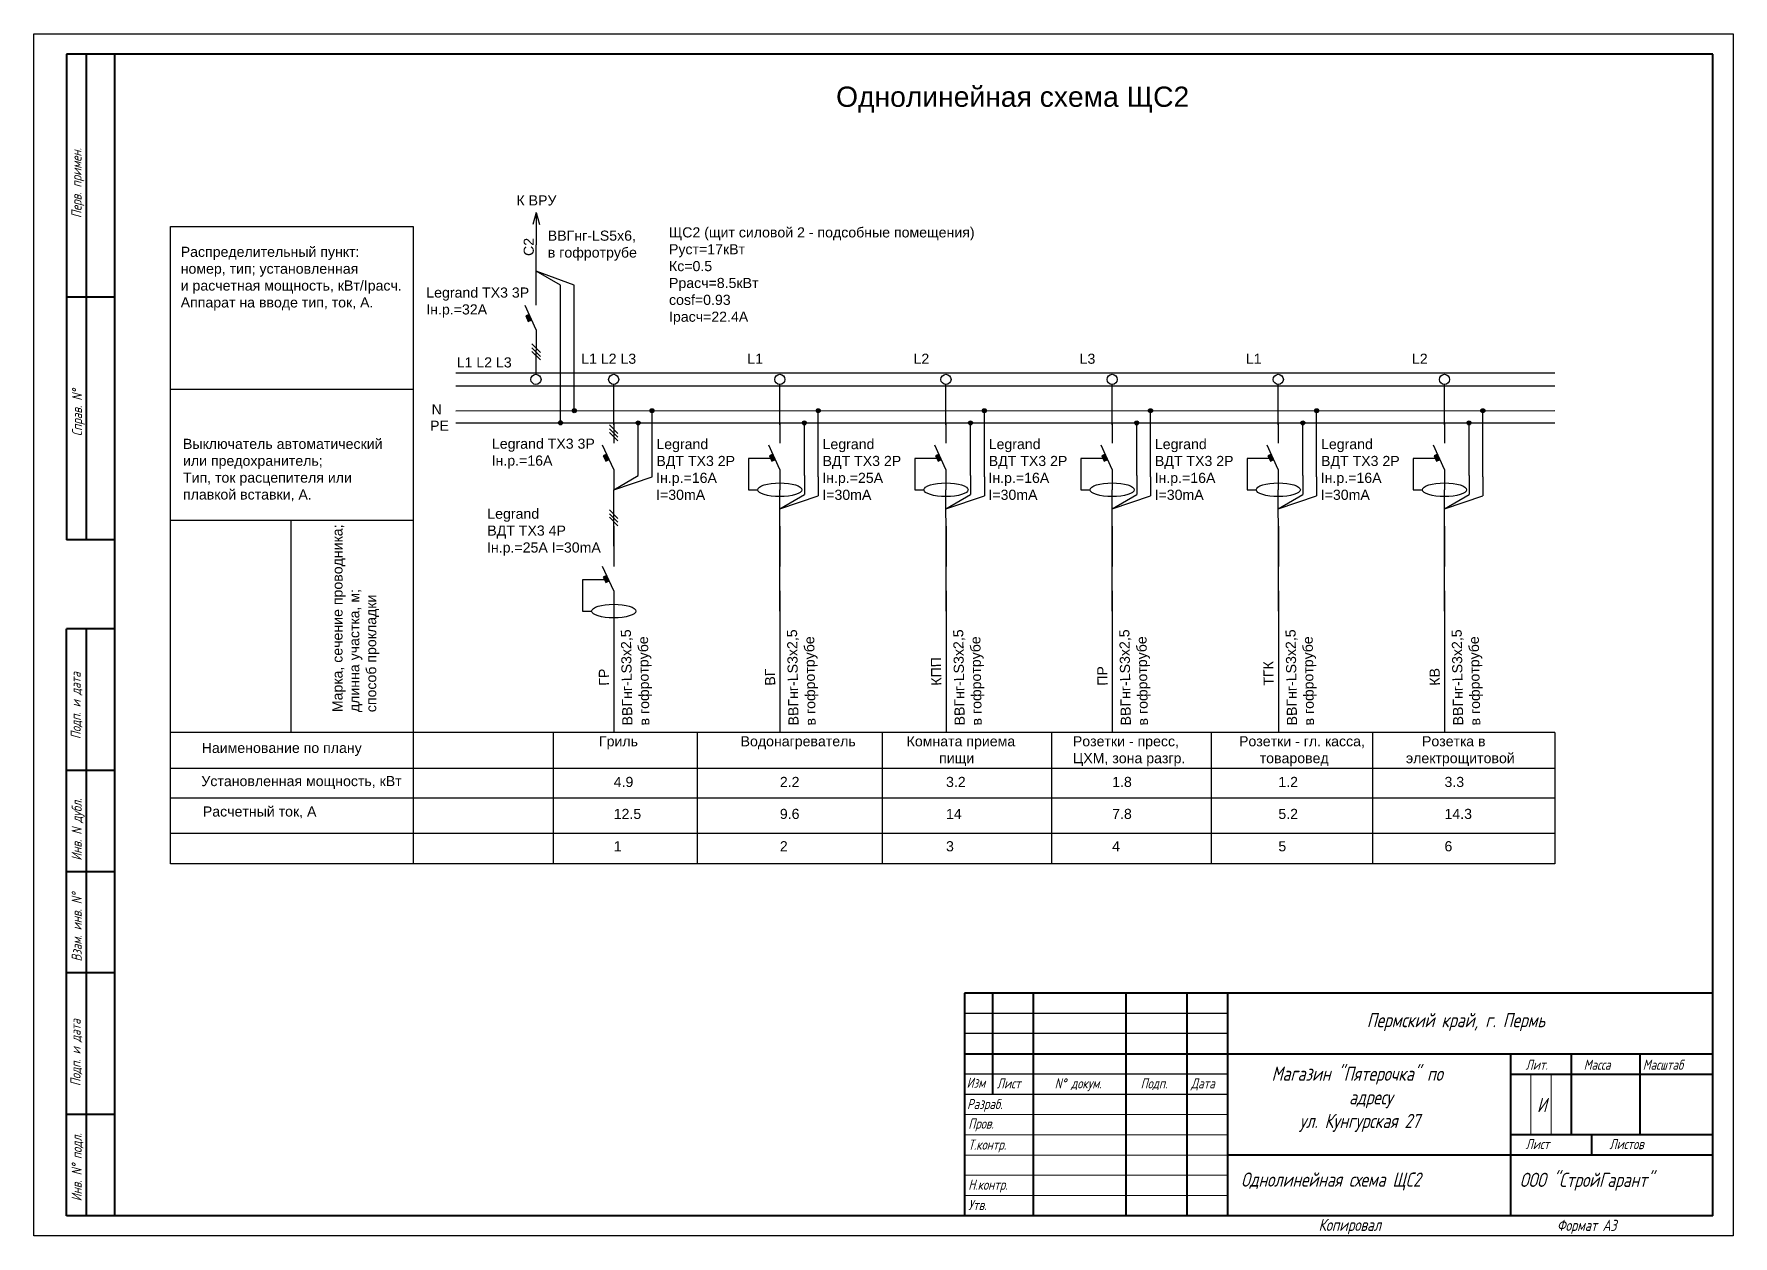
# Model space of a CAD drawing. Header units: millimetres. Extents: x 698 to 1118, y 506 to 803.
import ezdxf
from ezdxf.enums import TextEntityAlignment as Align

# ---------------------------------------------------------------- set-up
doc = ezdxf.new("R2010")
doc.units = ezdxf.units.MM
doc.layers.add('KONTUR', color=7, linetype='Continuous')
for name, color, linetype, lineweight in [('Основная', 7, 'Continuous', 40), ('текст', 7, 'Continuous', 30), ('тонкая', 7, 'Continuous', 20)]:
    doc.layers.add(name, color=color, linetype=linetype, lineweight=lineweight)
doc.styles.get("Standard").update_dxf_attribs({"font": 'arial.ttf'})
doc.styles.add('стиль1', font='romans.shx', dxfattribs={"width": 0.75, "oblique": 15, "height": 3.5})

# ---------------------------------------------------------------- blocks, each defined once
blk = doc.blocks.new('*U2')
for p, q in [((-11.38, 1.63), (260.26, 1.63)), ((-11.38, -1.63), (260.26, -1.63)), ((-11.38, -7.75), (260.26, -7.73)), ((-11.38, -10.75), (260.26, -10.73))]:
    blk.add_line(p, q)
at = {"char_height": 2.5, "attachment_point": 1}
for s, insert in [('N', (-17.4, -6.18)), ('PE', (-17.78, -10.21))]:
    blk.add_mtext_dynamic_manual_height_columns(s, width=0.9388, gutter_width=12.5, heights=[0], dxfattribs=dict(at, insert=insert))
blk = doc.blocks.new('Стрелка')
for q in [(-0.83, 4.98), (0, 0), (0.83, 4.98), (0, 8)]:
    blk.add_line((0, 8), q)
blk = doc.blocks.new('*U11')
h = blk.add_hatch(color=256)
h.dxf.hatch_style = 1
h.paths.add_polyline_path([(8.98, -7.75, 1), (9.98, -7.75, 1)])
h = blk.add_hatch(color=256)
h.dxf.hatch_style = 1
h.paths.add_polyline_path([(5.56, -10.75, 1), (6.56, -10.75, 1)])
h = blk.add_hatch(color=256)
h.dxf.hatch_style = 1
h.paths.add_polyline_path([(-1.74, -18.47), (-2.58, -18.86), (-1.97, -20.2), (-1.12, -19.81)])
h = blk.add_hatch(color=256)
h.dxf.hatch_style = 1
h.paths.add_polyline_path([(-1.73, -48.47), (-2.57, -48.86), (-1.96, -50.2), (-1.12, -49.81)])
for p, q in [((0, -11.25), (0, -1.25)), ((9.48, -24.08), (9.48, -8.25)), ((-1.06, -11.22), (1.06, -13.35)), ((-1.06, -12.2), (1.06, -14.32)), ((0, -10.76), (0, -15.76)), ((6.06, -23.77), (6.06, -11.25)), ((0, -22.27), (-2.75, -16.27)), ((-1.06, -13.09), (1.06, -15.21)), ((0, -22.27), (0, -27.27)), ((0, -27.27), (6.06, -23.77)), ((0, -27.27), (9.48, -24.08)), ((0.01, -41.25), (0, -27.27)), ((-1.06, -32.22), (1.06, -34.34)), ((-1.06, -33.2), (1.06, -35.32)), ((-1.06, -34.09), (1.06, -36.21)), ((0.01, -36.25), (0.01, -46.25)), ((-2.27, -49.53), (-7.73, -49.53)), ((-7.73, -49.53), (-7.73, -57.27)), ((0.01, -52.27), (-2.74, -46.27)), ((0.01, -52.27), (0.01, -57.27)), ((-7.73, -57.27), (-5.46, -57.27)), ((0.01, -57.27), (0.01, -87.24))]:
    blk.add_line(p, q)
at = {"linetype": 'Continuous'}
for p, q in [((-1.72, -18.46), (-2.58, -18.86)), ((-2.58, -18.86), (-1.97, -20.2)), ((-1.97, -20.2), (-1.11, -19.81)), ((-1.97, -20.2), (-1.97, -20.2)), ((-1.72, -48.46), (-2.57, -48.86)), ((-2.57, -48.86), (-1.96, -50.2)), ((-1.96, -50.2), (-1.1, -49.81)), ((-1.96, -50.2), (-1.96, -50.2))]:
    blk.add_line(p, q, dxfattribs=at)
for centre, radius in [((0, 0), 1.25), ((9.48, -7.75), 0.5), ((6.06, -10.75), 0.5)]:
    blk.add_circle(centre, radius)
blk.add_ellipse((0.01, -57.27), major_axis=(-5.46, 0), ratio=0.309309)
for tag, p in [('Подключение', (-8.04, 3.85)), ('Автомат_001', (-30.09, -17.14)), ('Автомат_002', (-30.16, -21.32)), ('УЗО_001', (-31.24, -34.44)), ('УЗО_002', (-31.24, -38.62)), ('УЗО_003', (-31.31, -42.79)), ('Обозначение_001', (-9.72, -90.67)), ('Обозначение_002', (-9.45, -94.88)), ('ТокРасч', (0.01, -108.63)), ('Колонка', (0.01, -116.61))]:
    blk.add_attdef(tag, p, '', height=2.5)
for tag, p in [('Длина', (2.43, -53.61)), ('Маркер', (-3.63, -75.71)), ('Марка', (2.14, -85.54)), ('Способ', (6.35, -85.54))]:
    blk.add_attdef(tag, text='', height=2.5, rotation=90.9399).set_placement(p, align=Align.TOP_LEFT)
blk.add_attdef('Мощность', text='', height=2.5).set_placement((0.01, -98.22), align=Align.TOP_LEFT)
blk = doc.blocks.new('*U12')
h = blk.add_hatch(color=256)
h.dxf.hatch_style = 1
h.paths.add_polyline_path([(8.98, -7.75, 1), (9.98, -7.75, 1)])
h = blk.add_hatch(color=256)
h.dxf.hatch_style = 1
h.paths.add_polyline_path([(5.56, -10.75, 1), (6.56, -10.75, 1)])
h = blk.add_hatch(color=256)
h.dxf.hatch_style = 1
h.paths.add_polyline_path([(-1.74, -18.47), (-2.58, -18.86), (-1.97, -20.2), (-1.12, -19.81)])
for p, q in [((0, -11.25), (0, -1.25)), ((9.48, -24.08), (9.48, -8.25)), ((0, -10.76), (0, -15.76)), ((6.06, -23.77), (6.06, -11.25)), ((0, -22.27), (-2.75, -16.27)), ((-2.28, -19.53), (-7.74, -19.53)), ((-7.74, -19.53), (-7.74, -27.27)), ((0, -22.27), (0, -27.27)), ((6.06, -23.77), (6.06, -28.46)), ((9.48, -24.08), (9.48, -28.78)), ((-7.74, -27.27), (-5.46, -27.27)), ((0.01, -41.25), (0, -27.27)), ((0, -31.96), (6.06, -28.46)), ((0, -31.96), (9.48, -28.78)), ((0.01, -36.25), (0.01, -46.25)), ((0.01, -57.27), (0.01, -41.25)), ((0.01, -52.27), (0.01, -57.27)), ((0.01, -57.27), (0.01, -87.24))]:
    blk.add_line(p, q)
at = {"linetype": 'Continuous'}
for p, q in [((-1.72, -18.46), (-2.58, -18.86)), ((-2.58, -18.86), (-1.97, -20.2)), ((-1.97, -20.2), (-1.11, -19.81)), ((-1.97, -20.2), (-1.97, -20.2))]:
    blk.add_line(p, q, dxfattribs=at)
for centre, radius in [((0, 0), 1.25), ((9.48, -7.75), 0.5), ((6.06, -10.75), 0.5)]:
    blk.add_circle(centre, radius)
blk.add_ellipse((0, -27.27), major_axis=(-5.46, 0), ratio=0.309309)
for tag, p in [('Подключение', (-8.04, 3.85)), ('УЗО1_001', (-30.51, -17.24)), ('УЗО1_002', (-30.51, -21.42)), ('УЗО1_003', (-30.58, -25.59)), ('УЗО1_004', (-30.58, -29.77)), ('Обозначение_001', (-9.72, -90.67)), ('Обозначение_002', (-9.45, -94.88)), ('ТокРасч', (0.01, -108.63)), ('Колонка', (0.01, -116.61))]:
    blk.add_attdef(tag, p, '', height=2.5)
for tag, p in [('Длина', (2.43, -53.61)), ('Маркер', (-3.63, -75.71)), ('Марка', (2.14, -85.54)), ('Способ', (6.35, -85.54))]:
    blk.add_attdef(tag, text='', height=2.5, rotation=90.9399).set_placement(p, align=Align.TOP_LEFT)
blk.add_attdef('Мощность', text='', height=2.5).set_placement((0.01, -98.22), align=Align.TOP_LEFT)
blk = doc.blocks.new('*U13')
h = blk.add_hatch(color=256)
h.dxf.hatch_style = 1
h.paths.add_polyline_path([(8.98, -7.75, 1), (9.98, -7.75, 1)])
h = blk.add_hatch(color=256)
h.dxf.hatch_style = 1
h.paths.add_polyline_path([(5.56, -10.75, 1), (6.56, -10.75, 1)])
h = blk.add_hatch(color=256)
h.dxf.hatch_style = 1
h.paths.add_polyline_path([(-1.74, -18.47), (-2.58, -18.86), (-1.97, -20.2), (-1.12, -19.81)])
for p, q in [((0, -11.25), (0, -1.25)), ((9.48, -24.08), (9.48, -8.25)), ((0, -10.76), (0, -15.76)), ((6.06, -23.77), (6.06, -11.25)), ((0, -22.27), (-2.75, -16.27)), ((-2.28, -19.53), (-7.74, -19.53)), ((-7.74, -19.53), (-7.74, -27.27)), ((0, -22.27), (0, -27.27)), ((6.06, -23.77), (6.06, -28.46)), ((9.48, -24.08), (9.48, -28.78)), ((-7.74, -27.27), (-5.46, -27.27)), ((0.01, -41.25), (0, -27.27)), ((0, -31.96), (6.06, -28.46)), ((0, -31.96), (9.48, -28.78)), ((0.01, -36.25), (0.01, -46.25)), ((0.01, -57.27), (0.01, -41.25)), ((0.01, -52.27), (0.01, -57.27)), ((0.01, -57.27), (0.01, -87.24))]:
    blk.add_line(p, q)
at = {"linetype": 'Continuous'}
for p, q in [((-1.72, -18.46), (-2.58, -18.86)), ((-2.58, -18.86), (-1.97, -20.2)), ((-1.97, -20.2), (-1.11, -19.81)), ((-1.97, -20.2), (-1.97, -20.2))]:
    blk.add_line(p, q, dxfattribs=at)
for centre, radius in [((0, 0), 1.25), ((9.48, -7.75), 0.5), ((6.06, -10.75), 0.5)]:
    blk.add_circle(centre, radius)
blk.add_ellipse((0, -27.27), major_axis=(-5.46, 0), ratio=0.309309)
for tag, p in [('Подключение', (-8.04, 3.85)), ('УЗО1_001', (-30.51, -17.24)), ('УЗО1_002', (-30.51, -21.42)), ('УЗО1_003', (-30.58, -25.59)), ('УЗО1_004', (-30.58, -29.77)), ('Обозначение_001', (-9.72, -90.67)), ('Обозначение_002', (-9.45, -94.88)), ('ТокРасч', (0.01, -108.63)), ('Колонка', (0.01, -116.61))]:
    blk.add_attdef(tag, p, '', height=2.5)
for tag, p in [('Длина', (2.43, -53.61)), ('Маркер', (-3.63, -75.71)), ('Марка', (2.14, -85.54)), ('Способ', (6.35, -85.54))]:
    blk.add_attdef(tag, text='', height=2.5, rotation=90.9399).set_placement(p, align=Align.TOP_LEFT)
blk.add_attdef('Мощность', text='', height=2.5).set_placement((0.01, -98.22), align=Align.TOP_LEFT)
blk = doc.blocks.new('*U6')
h = blk.add_hatch(color=256)
h.dxf.hatch_style = 1
h.paths.add_polyline_path([(8.98, -7.75, 1), (9.98, -7.75, 1)])
h = blk.add_hatch(color=256)
h.dxf.hatch_style = 1
h.paths.add_polyline_path([(5.56, -10.75, 1), (6.56, -10.75, 1)])
h = blk.add_hatch(color=256)
h.dxf.hatch_style = 1
h.paths.add_polyline_path([(-1.74, -18.47), (-2.58, -18.86), (-1.97, -20.2), (-1.12, -19.81)])
for p, q in [((0, -11.25), (0, -1.25)), ((9.48, -24.08), (9.48, -8.25)), ((0, -10.76), (0, -15.76)), ((6.06, -23.77), (6.06, -11.25)), ((0, -22.27), (-2.75, -16.27)), ((-2.28, -19.53), (-7.74, -19.53)), ((-7.74, -19.53), (-7.74, -27.27)), ((0, -22.27), (0, -27.27)), ((6.06, -23.77), (6.06, -28.46)), ((9.48, -24.08), (9.48, -28.78)), ((-7.74, -27.27), (-5.46, -27.27)), ((0.01, -41.25), (0, -27.27)), ((0, -31.96), (6.06, -28.46)), ((0, -31.96), (9.48, -28.78)), ((0.01, -36.25), (0.01, -46.25)), ((0.01, -57.27), (0.01, -41.25)), ((0.01, -52.27), (0.01, -57.27)), ((0.01, -57.27), (0.01, -87.24))]:
    blk.add_line(p, q)
at = {"linetype": 'Continuous'}
for p, q in [((-1.72, -18.46), (-2.58, -18.86)), ((-2.58, -18.86), (-1.97, -20.2)), ((-1.97, -20.2), (-1.11, -19.81)), ((-1.97, -20.2), (-1.97, -20.2))]:
    blk.add_line(p, q, dxfattribs=at)
for centre, radius in [((0, 0), 1.25), ((9.48, -7.75), 0.5), ((6.06, -10.75), 0.5)]:
    blk.add_circle(centre, radius)
blk.add_ellipse((0, -27.27), major_axis=(-5.46, 0), ratio=0.309309)
for tag, p in [('Подключение', (-8.04, 3.85)), ('УЗО1_001', (-30.51, -17.24)), ('УЗО1_002', (-30.51, -21.42)), ('УЗО1_003', (-30.58, -25.59)), ('УЗО1_004', (-30.58, -29.77)), ('Обозначение_001', (-9.72, -90.67)), ('Обозначение_002', (-9.45, -94.88)), ('ТокРасч', (0.01, -108.63)), ('Колонка', (0.01, -116.61))]:
    blk.add_attdef(tag, p, '', height=2.5)
for tag, p in [('Длина', (2.43, -53.61)), ('Маркер', (-3.63, -75.71)), ('Марка', (2.14, -85.54)), ('Способ', (6.35, -85.54))]:
    blk.add_attdef(tag, text='', height=2.5, rotation=90.9399).set_placement(p, align=Align.TOP_LEFT)
blk.add_attdef('Мощность', text='', height=2.5).set_placement((0.01, -98.22), align=Align.TOP_LEFT)
blk = doc.blocks.new('*U7')
h = blk.add_hatch(color=256)
h.dxf.hatch_style = 1
h.paths.add_polyline_path([(8.98, -7.75, 1), (9.98, -7.75, 1)])
h = blk.add_hatch(color=256)
h.dxf.hatch_style = 1
h.paths.add_polyline_path([(5.56, -10.75, 1), (6.56, -10.75, 1)])
h = blk.add_hatch(color=256)
h.dxf.hatch_style = 1
h.paths.add_polyline_path([(-1.74, -18.47), (-2.58, -18.86), (-1.97, -20.2), (-1.12, -19.81)])
for p, q in [((0, -11.25), (0, -1.25)), ((9.48, -24.08), (9.48, -8.25)), ((0, -10.76), (0, -15.76)), ((6.06, -23.77), (6.06, -11.25)), ((0, -22.27), (-2.75, -16.27)), ((-2.28, -19.53), (-7.74, -19.53)), ((-7.74, -19.53), (-7.74, -27.27)), ((0, -22.27), (0, -27.27)), ((6.06, -23.77), (6.06, -28.46)), ((9.48, -24.08), (9.48, -28.78)), ((-7.74, -27.27), (-5.46, -27.27)), ((0.01, -41.25), (0, -27.27)), ((0, -31.96), (6.06, -28.46)), ((0, -31.96), (9.48, -28.78)), ((0.01, -36.25), (0.01, -46.25)), ((0.01, -57.27), (0.01, -41.25)), ((0.01, -52.27), (0.01, -57.27)), ((0.01, -57.27), (0.01, -87.24))]:
    blk.add_line(p, q)
at = {"linetype": 'Continuous'}
for p, q in [((-1.72, -18.46), (-2.58, -18.86)), ((-2.58, -18.86), (-1.97, -20.2)), ((-1.97, -20.2), (-1.11, -19.81)), ((-1.97, -20.2), (-1.97, -20.2))]:
    blk.add_line(p, q, dxfattribs=at)
for centre, radius in [((0, 0), 1.25), ((9.48, -7.75), 0.5), ((6.06, -10.75), 0.5)]:
    blk.add_circle(centre, radius)
blk.add_ellipse((0, -27.27), major_axis=(-5.46, 0), ratio=0.309309)
for tag, p in [('Подключение', (-8.04, 3.85)), ('УЗО1_001', (-30.51, -17.24)), ('УЗО1_002', (-30.51, -21.42)), ('УЗО1_003', (-30.58, -25.59)), ('УЗО1_004', (-30.58, -29.77)), ('Обозначение_001', (-9.72, -90.67)), ('Обозначение_002', (-9.45, -94.88)), ('ТокРасч', (0.01, -108.63)), ('Колонка', (0.01, -116.61))]:
    blk.add_attdef(tag, p, '', height=2.5)
for tag, p in [('Длина', (2.43, -53.61)), ('Маркер', (-3.63, -75.71)), ('Марка', (2.14, -85.54)), ('Способ', (6.35, -85.54))]:
    blk.add_attdef(tag, text='', height=2.5, rotation=90.9399).set_placement(p, align=Align.TOP_LEFT)
blk.add_attdef('Мощность', text='', height=2.5).set_placement((0.01, -98.22), align=Align.TOP_LEFT)
blk = doc.blocks.new('*U8')
h = blk.add_hatch(color=256)
h.dxf.hatch_style = 1
h.paths.add_polyline_path([(8.98, -7.75, 1), (9.98, -7.75, 1)])
h = blk.add_hatch(color=256)
h.dxf.hatch_style = 1
h.paths.add_polyline_path([(5.56, -10.75, 1), (6.56, -10.75, 1)])
h = blk.add_hatch(color=256)
h.dxf.hatch_style = 1
h.paths.add_polyline_path([(-1.74, -18.47), (-2.58, -18.86), (-1.97, -20.2), (-1.12, -19.81)])
for p, q in [((0, -11.25), (0, -1.25)), ((9.48, -24.08), (9.48, -8.25)), ((0, -10.76), (0, -15.76)), ((6.06, -23.77), (6.06, -11.25)), ((0, -22.27), (-2.75, -16.27)), ((-2.28, -19.53), (-7.74, -19.53)), ((-7.74, -19.53), (-7.74, -27.27)), ((0, -22.27), (0, -27.27)), ((6.06, -23.77), (6.06, -28.46)), ((9.48, -24.08), (9.48, -28.78)), ((-7.74, -27.27), (-5.46, -27.27)), ((0.01, -41.25), (0, -27.27)), ((0, -31.96), (6.06, -28.46)), ((0, -31.96), (9.48, -28.78)), ((0.01, -36.25), (0.01, -46.25)), ((0.01, -57.27), (0.01, -41.25)), ((0.01, -52.27), (0.01, -57.27)), ((0.01, -57.27), (0.01, -87.24))]:
    blk.add_line(p, q)
at = {"linetype": 'Continuous'}
for p, q in [((-1.72, -18.46), (-2.58, -18.86)), ((-2.58, -18.86), (-1.97, -20.2)), ((-1.97, -20.2), (-1.11, -19.81)), ((-1.97, -20.2), (-1.97, -20.2))]:
    blk.add_line(p, q, dxfattribs=at)
for centre, radius in [((0, 0), 1.25), ((9.48, -7.75), 0.5), ((6.06, -10.75), 0.5)]:
    blk.add_circle(centre, radius)
blk.add_ellipse((0, -27.27), major_axis=(-5.46, 0), ratio=0.309309)
for tag, p in [('Подключение', (-8.04, 3.85)), ('УЗО1_001', (-30.51, -17.24)), ('УЗО1_002', (-30.51, -21.42)), ('УЗО1_003', (-30.58, -25.59)), ('УЗО1_004', (-30.58, -29.77)), ('Обозначение_001', (-9.72, -90.67)), ('Обозначение_002', (-9.45, -94.88)), ('ТокРасч', (0.01, -108.63)), ('Колонка', (0.01, -116.61))]:
    blk.add_attdef(tag, p, '', height=2.5)
for tag, p in [('Длина', (2.43, -53.61)), ('Маркер', (-3.63, -75.71)), ('Марка', (2.14, -85.54)), ('Способ', (6.35, -85.54))]:
    blk.add_attdef(tag, text='', height=2.5, rotation=90.9399).set_placement(p, align=Align.TOP_LEFT)
blk.add_attdef('Мощность', text='', height=2.5).set_placement((0.01, -98.22), align=Align.TOP_LEFT)

msp = doc.modelspace()

# ---------------------------------------------------------------- hatches: boundary and pattern name
h = msp.add_hatch(color=256)
h.dxf.hatch_style = 1
h.paths.add_polyline_path([(820.83, 733.55), (819.99, 733.16), (820.6, 731.82), (821.45, 732.2)])
h = msp.add_hatch(color=256)
h.dxf.hatch_style = 1
h.paths.add_polyline_path([(832.5, 709.76, 1), (831.5, 709.76, 1)])
h = msp.add_hatch(color=256)
h.dxf.hatch_style = 1
h.paths.add_polyline_path([(829.08, 706.76, 1), (828.08, 706.76, 1)])

# ---------------------------------------------------------------- linework, layer by layer
for p, q in [((732.2, 597.77), (732.2, 755.27)), ((732.2, 755.27), (792.2, 755.27)), ((792.2, 755.27), (792.2, 630.27)), ((822.57, 735.87), (822.57, 750.77)), ((828.58, 740.77), (822.57, 744.25)), ((832, 740.77), (822.57, 744.25)), ((828.58, 706.76), (828.58, 740.77)), ((832, 709.76), (832, 740.77)), ((822.57, 729.75), (819.83, 735.75)), ((822.57, 729.75), (822.57, 724.75)), ((821.51, 726.29), (823.63, 724.17)), ((821.51, 725.31), (823.63, 723.19)), ((821.51, 724.42), (823.63, 722.3)), ((822.57, 718.75), (822.57, 724.75)), ((732.2, 715.1), (792.2, 715.1)), ((732.17, 682.69), (792.14, 682.69)), ((761.92, 682.6), (761.92, 630.46)), ((1074.39, 630.27), (732.2, 630.27)), ((792.2, 630.27), (792.2, 597.77)), ((826.81, 630.27), (826.81, 597.77)), ((862.35, 630.27), (862.35, 597.77)), ((908.1, 630.27), (908.1, 597.77)), ((950, 630.27), (950, 597.77)), ((989.43, 630.27), (989.43, 597.77)), ((1029.3, 630.27), (1029.3, 597.77)), ((1074.39, 630.27), (1074.39, 597.77)), ((1074.39, 621.34), (732.2, 621.34)), ((1074.39, 613.99), (732.2, 613.99)), ((1074.39, 605.27), (732.2, 605.27)), ((1074.39, 597.77), (732.2, 597.77)), ((993.43, 560.84), (928.43, 560.84)), ((993.43, 555.84), (928.43, 555.84)), ((993.43, 545.84), (928.43, 545.84)), ((993.43, 540.84), (928.43, 540.84)), ((1063.43, 510.84), (1063.43, 510.84))]:
    msp.add_line(p, q)
at = {"linetype": 'Continuous'}
for p, q in [((820.85, 733.56), (819.99, 733.16)), ((819.99, 733.16), (820.6, 731.82)), ((820.6, 731.82), (821.46, 732.21)), ((820.6, 731.82), (820.6, 731.82))]:
    msp.add_line(p, q, dxfattribs=at)
for centre, radius in [((822.52, 717.5), 1.25), ((832, 709.76), 0.5), ((828.58, 706.76), 0.5)]:
    msp.add_circle(centre, radius)
at = {"layer": 'KONTUR'}
for p, q in [((698.43, 505.84), (698.43, 802.84)), ((698.43, 802.84), (1118.43, 802.84)), ((1118.43, 802.84), (1118.43, 505.84)), ((1118.43, 505.84), (698.43, 505.84))]:
    msp.add_line(p, q, dxfattribs=at)
at = {"layer": 'Основная'}
for p, q in [((706.43, 797.84), (706.43, 677.84)), ((1113.43, 797.84), (706.43, 797.84)), ((711.43, 677.84), (711.43, 797.84)), ((718.43, 550.84), (718.43, 797.84)), ((1113.43, 510.84), (1113.43, 797.84)), ((718.43, 737.84), (706.43, 737.84)), ((718.43, 677.84), (706.43, 677.84)), ((706.43, 510.84), (706.43, 655.84)), ((718.43, 655.84), (706.43, 655.84)), ((711.43, 510.84), (711.43, 655.84)), ((718.43, 620.84), (706.43, 620.84)), ((718.43, 595.84), (706.43, 595.84)), ((718.43, 570.84), (706.43, 570.84)), ((928.43, 565.84), (928.43, 510.84)), ((1113.43, 565.84), (928.43, 565.84)), ((935.43, 540.84), (935.43, 565.84)), ((945.43, 565.84), (945.43, 510.84)), ((968.43, 510.84), (968.43, 565.84)), ((983.43, 565.84), (983.43, 510.84)), ((993.43, 565.84), (993.43, 510.84)), ((718.43, 510.84), (718.43, 550.84)), ((928.43, 550.84), (1113.43, 550.84)), ((1063.43, 550.84), (1063.43, 510.84)), ((1078.43, 550.84), (1078.43, 530.84)), ((1095.43, 550.84), (1095.43, 530.84)), ((1063.43, 545.84), (1113.43, 545.84)), ((718.43, 535.84), (706.43, 535.84)), ((1113.43, 530.84), (1063.43, 530.84)), ((1083.43, 530.84), (1083.43, 525.84)), ((1113.43, 525.84), (993.43, 525.84)), ((1113.43, 510.84), (706.43, 510.84))]:
    msp.add_line(p, q, dxfattribs=at)
at = {"layer": 'тонкая'}
for p, q in [((1068.42, 545.63), (1068.42, 530.84)), ((1073.5, 545.63), (1073.5, 530.84)), ((928.43, 535.84), (993.43, 535.84)), ((993.43, 530.84), (928.43, 530.84)), ((993.43, 525.84), (928.43, 525.84))]:
    msp.add_line(p, q, dxfattribs=at)
for points in [[(928.43, 520.84), (993.43, 520.84)], [(928.43, 515.84), (993.43, 515.84)]]:
    msp.add_lwpolyline(points, dxfattribs=at)

# ---------------------------------------------------------------- block references
for name, p in [('Стрелка', (822.57, 750.77)), ('*U2', (814.13, 717.5))]:
    msp.add_blockref(name, p)
ref = msp.add_blockref('*U11', (841.73, 717.5))
ref.add_attrib('Подключение', 'L1 L2 L3', (833.7, 721.35), dxfattribs={"height": 2.5})
ref.add_attrib('Автомат_001', 'Legrand TX3 3P', (811.64, 700.36), dxfattribs={"height": 2.5})
ref.add_attrib('УЗО_001', 'Legrand', (810.49, 683.06), dxfattribs={"height": 2.5})
ref.add_attrib('Маркер', 'ГР', dxfattribs={"height": 2.5, "rotation": 90.9399}).set_placement((838.1, 641.79), align=Align.TOP_LEFT)
ref.add_attrib('Марка', 'ВВГнг-LS3x2,5', dxfattribs={"height": 2.5, "rotation": 90.9399}).set_placement((843.88, 631.97), align=Align.TOP_LEFT)
ref.add_attrib('Способ', 'в гофротрубе', dxfattribs={"height": 2.5, "rotation": 90.9399}).set_placement((848.08, 631.96), align=Align.TOP_LEFT)
ref.add_attrib('Обозначение_001', '      Гриль', (832.28, 626.83), dxfattribs={"height": 2.5})
ref.add_attrib('Мощность', '4.9', dxfattribs={"height": 2.5}).set_placement((841.74, 619.28), align=Align.TOP_LEFT)
ref.add_attrib('ТокРасч', '12.5', (841.74, 608.88), dxfattribs={"height": 2.5})
ref.add_attrib('Колонка', '1', (841.74, 600.89), dxfattribs={"height": 2.5})
ref.add_attrib('Автомат_002', 'Iн.р.=16А', (811.57, 696.19), dxfattribs={"height": 2.5})
ref.add_attrib('УЗО_002', 'ВДТ TX3 4P', (810.49, 678.89), dxfattribs={"height": 2.5})
ref.add_attrib('УЗО_003', 'Iн.р.=25А I=30mA', (810.42, 674.71), dxfattribs={"height": 2.5})
ref = msp.add_blockref('*U12', (882.81, 717.5))
ref.add_attrib('Подключение', 'L1', (874.77, 721.35), dxfattribs={"height": 2.5})
ref.add_attrib('Маркер', 'ВГ', dxfattribs={"height": 2.5, "rotation": 90.9399}).set_placement((879.17, 641.79), align=Align.TOP_LEFT)
ref.add_attrib('Марка', 'ВВГнг-LS3x2,5', dxfattribs={"height": 2.5, "rotation": 90.9399}).set_placement((884.95, 631.97), align=Align.TOP_LEFT)
ref.add_attrib('Способ', 'в гофротрубе', dxfattribs={"height": 2.5, "rotation": 90.9399}).set_placement((889.16, 631.96), align=Align.TOP_LEFT)
ref.add_attrib('Обозначение_001', 'Водонагреватель', (873.1, 626.83), dxfattribs={"height": 2.5})
ref.add_attrib('Мощность', '2.2', dxfattribs={"height": 2.5}).set_placement((882.81, 619.28), align=Align.TOP_LEFT)
ref.add_attrib('ТокРасч', '9.6', (882.81, 608.88), dxfattribs={"height": 2.5})
ref.add_attrib('Колонка', '2', (882.81, 600.89), dxfattribs={"height": 2.5})
ref.add_attrib('УЗО1_001', 'Legrand', (852.29, 700.26), dxfattribs={"height": 2.5})
ref.add_attrib('УЗО1_002', 'ВДТ TX3 2P', (852.29, 696.09), dxfattribs={"height": 2.5})
ref.add_attrib('УЗО1_003', 'Iн.р.=16А', (852.22, 691.91), dxfattribs={"height": 2.5})
ref.add_attrib('УЗО1_004', 'I=30mA', (852.22, 687.73), dxfattribs={"height": 2.5})
ref = msp.add_blockref('*U13', (923.88, 717.5))
ref.add_attrib('Подключение', 'L2', (915.85, 721.35), dxfattribs={"height": 2.5})
ref.add_attrib('Маркер', 'КПП', dxfattribs={"height": 2.5, "rotation": 90.9399}).set_placement((920.25, 641.79), align=Align.TOP_LEFT)
ref.add_attrib('Марка', 'ВВГнг-LS3x2,5', dxfattribs={"height": 2.5, "rotation": 90.9399}).set_placement((926.03, 631.97), align=Align.TOP_LEFT)
ref.add_attrib('Способ', 'в гофротрубе', dxfattribs={"height": 2.5, "rotation": 90.9399}).set_placement((930.23, 631.96), align=Align.TOP_LEFT)
ref.add_attrib('Обозначение_001', 'Комната приема', (914.16, 626.83), dxfattribs={"height": 2.5})
ref.add_attrib('Мощность', '3.2', dxfattribs={"height": 2.5}).set_placement((923.89, 619.28), align=Align.TOP_LEFT)
ref.add_attrib('ТокРасч', '14', (923.89, 608.88), dxfattribs={"height": 2.5})
ref.add_attrib('Колонка', '3', (923.89, 600.89), dxfattribs={"height": 2.5})
ref.add_attrib('УЗО1_001', 'Legrand', (893.37, 700.26), dxfattribs={"height": 2.5})
ref.add_attrib('Обозначение_002', '        пищи', (914.43, 622.66), dxfattribs={"height": 2.5})
ref.add_attrib('УЗО1_002', 'ВДТ TX3 2P', (893.37, 696.09), dxfattribs={"height": 2.5})
ref.add_attrib('УЗО1_003', 'Iн.р.=25А', (893.3, 691.91), dxfattribs={"height": 2.5})
ref.add_attrib('УЗО1_004', 'I=30mA', (893.3, 687.73), dxfattribs={"height": 2.5})
ref = msp.add_blockref('*U6', (964.96, 717.5))
ref.add_attrib('Подключение', 'L3', (956.92, 721.35), dxfattribs={"height": 2.5})
ref.add_attrib('Маркер', 'ПР', dxfattribs={"height": 2.5, "rotation": 90.9399}).set_placement((961.32, 641.79), align=Align.TOP_LEFT)
ref.add_attrib('Марка', 'ВВГнг-LS3x2,5', dxfattribs={"height": 2.5, "rotation": 90.9399}).set_placement((967.1, 631.97), align=Align.TOP_LEFT)
ref.add_attrib('Способ', 'в гофротрубе', dxfattribs={"height": 2.5, "rotation": 90.9399}).set_placement((971.31, 631.96), align=Align.TOP_LEFT)
ref.add_attrib('Обозначение_001', 'Розетки - пресс,', (955.24, 626.83), dxfattribs={"height": 2.5})
ref.add_attrib('Мощность', '1.8', dxfattribs={"height": 2.5}).set_placement((964.96, 619.28), align=Align.TOP_LEFT)
ref.add_attrib('ТокРасч', '7.8', (964.96, 608.88), dxfattribs={"height": 2.5})
ref.add_attrib('Колонка', '4', (964.96, 600.89), dxfattribs={"height": 2.5})
ref.add_attrib('УЗО1_001', 'Legrand', (934.44, 700.26), dxfattribs={"height": 2.5})
ref.add_attrib('Обозначение_002', 'ЦХМ, зона разгр.', (955.24, 622.66), dxfattribs={"height": 2.5})
ref.add_attrib('УЗО1_002', 'ВДТ TX3 2P', (934.44, 696.09), dxfattribs={"height": 2.5})
ref.add_attrib('УЗО1_003', 'Iн.р.=16А', (934.37, 691.91), dxfattribs={"height": 2.5})
ref.add_attrib('УЗО1_004', 'I=30mA', (934.37, 687.73), dxfattribs={"height": 2.5})
ref = msp.add_blockref('*U7', (1006.03, 717.5))
ref.add_attrib('Подключение', 'L1', (998, 721.35), dxfattribs={"height": 2.5})
ref.add_attrib('Маркер', 'ТГК', dxfattribs={"height": 2.5, "rotation": 90.9399}).set_placement((1002.4, 641.79), align=Align.TOP_LEFT)
ref.add_attrib('Марка', 'ВВГнг-LS3x2,5', dxfattribs={"height": 2.5, "rotation": 90.9399}).set_placement((1008.18, 631.97), align=Align.TOP_LEFT)
ref.add_attrib('Способ', 'в гофротрубе', dxfattribs={"height": 2.5, "rotation": 90.9399}).set_placement((1012.38, 631.96), align=Align.TOP_LEFT)
ref.add_attrib('Обозначение_001', 'Розетки - гл. касса,', (996.32, 626.83), dxfattribs={"height": 2.5})
ref.add_attrib('Мощность', '1.2', dxfattribs={"height": 2.5}).set_placement((1006.04, 619.28), align=Align.TOP_LEFT)
ref.add_attrib('ТокРасч', '5.2', (1006.04, 608.88), dxfattribs={"height": 2.5})
ref.add_attrib('Колонка', '5', (1006.04, 600.89), dxfattribs={"height": 2.5})
ref.add_attrib('УЗО1_001', 'Legrand', (975.52, 700.26), dxfattribs={"height": 2.5})
ref.add_attrib('Обозначение_002', '     товаровед', (996.58, 622.66), dxfattribs={"height": 2.5})
ref.add_attrib('УЗО1_002', 'ВДТ TX3 2P', (975.52, 696.09), dxfattribs={"height": 2.5})
ref.add_attrib('УЗО1_003', 'Iн.р.=16А', (975.45, 691.91), dxfattribs={"height": 2.5})
ref.add_attrib('УЗО1_004', 'I=30mA', (975.45, 687.73), dxfattribs={"height": 2.5})
ref = msp.add_blockref('*U8', (1047.11, 717.5))
ref.add_attrib('Подключение', 'L2', (1039.07, 721.35), dxfattribs={"height": 2.5})
ref.add_attrib('Маркер', 'КВ', dxfattribs={"height": 2.5, "rotation": 90.9399}).set_placement((1043.47, 641.79), align=Align.TOP_LEFT)
ref.add_attrib('Марка', 'ВВГнг-LS3x2,5', dxfattribs={"height": 2.5, "rotation": 90.9399}).set_placement((1049.25, 631.97), align=Align.TOP_LEFT)
ref.add_attrib('Способ', 'в гофротрубе', dxfattribs={"height": 2.5, "rotation": 90.9399}).set_placement((1053.46, 631.96), align=Align.TOP_LEFT)
ref.add_attrib('Обозначение_001', '    Розетка в', (1037.66, 626.83), dxfattribs={"height": 2.5})
ref.add_attrib('Мощность', '3.3', dxfattribs={"height": 2.5}).set_placement((1047.11, 619.28), align=Align.TOP_LEFT)
ref.add_attrib('ТокРасч', '14.3', (1047.11, 608.88), dxfattribs={"height": 2.5})
ref.add_attrib('Колонка', '6', (1047.11, 600.89), dxfattribs={"height": 2.5})
ref.add_attrib('УЗО1_001', 'Legrand', (1016.59, 700.26), dxfattribs={"height": 2.5})
ref.add_attrib('Обозначение_002', 'электрощитовой', (1037.58, 622.66), dxfattribs={"height": 2.5})
ref.add_attrib('УЗО1_002', 'ВДТ TX3 2P', (1016.59, 696.09), dxfattribs={"height": 2.5})
ref.add_attrib('УЗО1_003', 'Iн.р.=16А', (1016.52, 691.91), dxfattribs={"height": 2.5})
ref.add_attrib('УЗО1_004', 'I=30mA', (1016.52, 687.73), dxfattribs={"height": 2.5})

# ---------------------------------------------------------------- texts
at = {"attachment_point": 1}
for s, width, insert, char_height in [('Однолинейная схема ЩС2', 106.257, (896.71, 789.84), 5), ('К ВРУ', 15.8143, (817.7, 762.97), 2.5), ('ВВГнг-LS5x6,\\Pв гофротрубе', 33.8081, (825.45, 754.26), 2.5), ('ЩС2 (щит силовой 2 - подсобные помещения)\\PPуст=17кВт\\PКс=0.5\\PРрасч=8.5кВт\\Pcosf=0.93\\PIрасч=22.4A', 75.9629, (855.41, 755.07), 2.5), ('Распределительный пункт:\\Pномер, тип; установленная\\Pи расчетная мощность, кВт/Iрасч. Аппарат на вводе тип, ток, А.', 55.2331, (734.7, 750.27), 2.5), ('Legrand TX3 3P\\PIн.р.=32А', 27.1918, (795.41, 740.2), 2.5), ('L1 L2 L3', 14.4703, (802.93, 722.94), 2.5), ('Выключатель автоматический\\Pили предохранитель;\\PТип, ток расцепителя или\\Pплавкой вставки, А.', 49.8574, (735.27, 702.81), 2.5), ('Наименование по плану', 47.5, (739.89, 627.69), 2.5), ('Установленная мощность, кВт', 50, (739.81, 619.49), 2.5), ('Расчетный ток, А', 50, (740.18, 611.98), 2.5)]:
    msp.add_mtext_dynamic_manual_height_columns(s, width=width, gutter_width=12.5, heights=[0], dxfattribs=dict(at, insert=insert, char_height=char_height))
at = {"char_height": 2.5, "attachment_point": 1, "rotation": 90}
for s, width, insert in [('С2', 7.7148, (819.48, 747.99)), ('Марка, сечение проводника;\\Pдлинна участка, м; \\Pспособ прокладки', 46.8328, (772.2, 635.27))]:
    msp.add_mtext_dynamic_manual_height_columns(s, width=width, gutter_width=12.5, heights=[0], dxfattribs=dict(at, insert=insert))
at = {"char_height": 3.5, "attachment_point": 1, "style": 'стиль1'}
for s, width, insert in [('Пермский край, г. Пермь', 63.7416, (1027.91, 560.92)), ('\\pi5.0065;Магазин "Пятерочка" по\\P\\pi24.136;адресу \\P\\pi11.913;ул. Кунгурская 27', 61.388, (999.37, 547.69)), ('И', 3.5309, (1069.97, 539.95)), ('Однолинейная схема ЩС2', 65.7745, (996.82, 521.53)), ('ООО "СтройГарант"', 46.337, (1065.72, 521.46))]:
    msp.add_mtext_dynamic_manual_height_columns(s, width=width, gutter_width=12.5, heights=[0], dxfattribs=dict(at, insert=insert))
at = {"layer": 'текст', "style": 'стиль1', "oblique": 15, "width": 0.75}
for s, p in [('Перв. примен.', (710.19, 757.35)), ('Справ. N%%d', (710.34, 703.46)), ('Подп. и дата', (710.01, 628.61)), ('Инв. N дубл.', (710.25, 598.58)), ('Взам. инв. N%%d', (710.25, 573.65)), ('Подп. и дата', (709.96, 542.87)), ('Инв. N%%d подл.', (710.25, 514.4))]:
    msp.add_text(s, height=2.5, rotation=90, dxfattribs=at).set_placement(p)
for s, height, p in [('Лит.', 2.5, (1067.15, 546.9)), ('Масса', 2.5, (1081.52, 546.9)), ('Масштаб', 2.5, (1096.12, 546.9)), ('Изм', 2.5, (928.98, 542.45)), ('Лист', 2.5, (936.45, 542.3)), ('N%%d докум. ', 2.5, (950.74, 542.3)), ('Подп.', 2.5, (971.99, 542.3)), ('Дата', 2.5, (984.44, 542.3)), ('Разраб.', 2.5, (929.09, 537.2)), ('Пров.', 2.5, (929.39, 532.36)), ('Т.контр.', 2.5, (929.39, 527.17)), ('Лист', 2.5, (1067.15, 527.29)), ('Листов', 2.5, (1087.87, 527.29)), ('Н.контр.', 2.5, (929.39, 517.25)), ('Утв.', 2.5, (929.39, 512.23)), ('Копировал', 3, (1015.97, 507.09)), ('Формат А3', 2.75, (1074.9, 507.09))]:
    msp.add_text(s, height=height, dxfattribs=at).set_placement(p)

doc.saveas('drawing.dxf')
